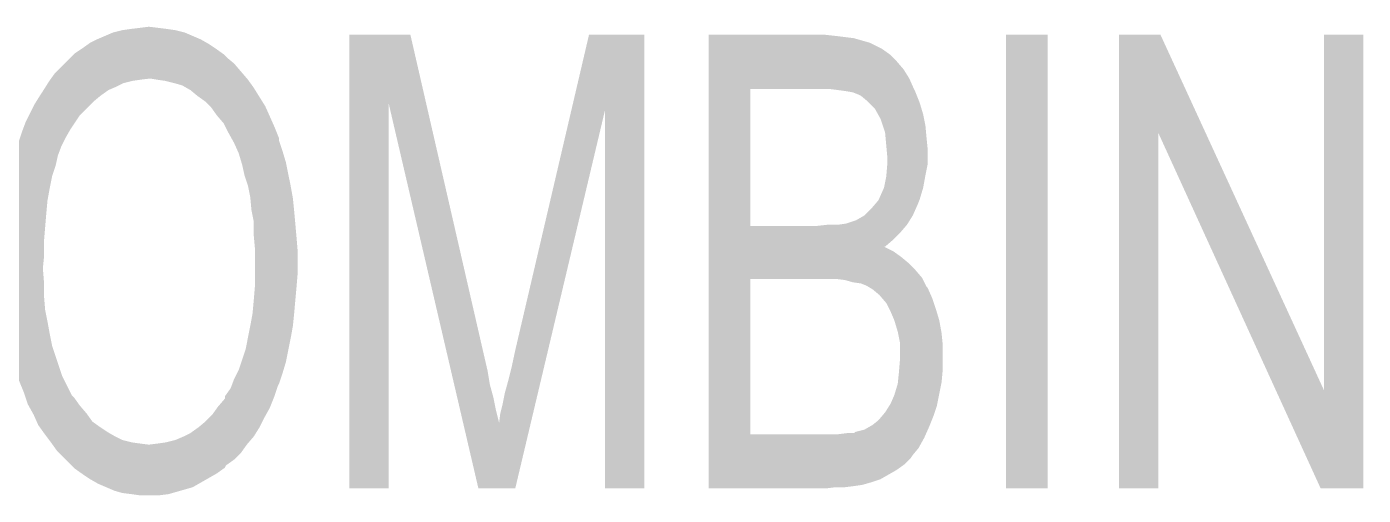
# Model space of a CAD drawing. Header units: millimetres. Extents: x -35.3 to 0.3, y 0.4 to 20.6.
# Drawn here: x -3.1 to -2.134, y 9.236 to 9.575 of the extents above; entities that cross this region are included whole.
import ezdxf

# ---------------------------------------------------------------- set-up
doc = ezdxf.new("R2010")
doc.units = ezdxf.units.MM
doc.layers.add('PDF _Riempimenti solidi', color=7, linetype='Continuous')

msp = doc.modelspace()

# ---------------------------------------------------------------- hatches: boundary and pattern name
at = {"layer": 'PDF _Riempimenti solidi', "transparency": 33554559}
for points in [[(-3.01183, 9.57517), (-3.0185, 9.57434), (-3.02517, 9.57351), (-3.031, 9.57267), (-3.03767, 9.57101), (-3.0435, 9.56851), (-3.04933, 9.56601), (-3.05433, 9.56351), (-3.06017, 9.55934), (-3.06517, 9.55601), (-3.07017, 9.55101), (-3.07517, 9.54601), (-3.08017, 9.54101), (-3.011, 9.53767), (-3.006, 9.53684), (-3.00017, 9.53601), (-2.9935, 9.53434), (-2.98767, 9.53267), (-2.98183, 9.52934), (-2.97683, 9.52517), (-2.971, 9.52101), (-2.96683, 9.51684), (-2.96267, 9.51101), (-2.95767, 9.50517), (-2.95433, 9.49851), (-2.95017, 9.49101), (-2.94683, 9.48351), (-2.94433, 9.47517), (-2.94267, 9.46767), (-2.94017, 9.46017), (-2.9385, 9.45184), (-2.93767, 9.44267), (-2.936, 9.43434), (-2.936, 9.42434), (-2.93517, 9.41517), (-2.93517, 9.38684), (-2.936, 9.37684), (-2.93683, 9.36767), (-2.9385, 9.35851), (-2.94183, 9.34184), (-2.94683, 9.32684), (-2.95017, 9.32017), (-2.95267, 9.31351), (-2.95683, 9.30767), (-2.95683, 9.30601), (-2.96183, 9.30017), (-2.966, 9.29434), (-2.971, 9.28934), (-2.976, 9.28517), (-2.98183, 9.28101), (-2.98683, 9.27851), (-2.99267, 9.27601), (-2.99933, 9.27434), (-3.00517, 9.27351), (-3.01183, 9.27267), (-2.941, 9.27267), (-2.936, 9.27851), (-2.93183, 9.28517), (-2.9285, 9.29184), (-2.92433, 9.29934), (-2.921, 9.30767), (-2.9185, 9.31517), (-2.91767, 9.31684), (-2.91517, 9.32434), (-2.91267, 9.33267), (-2.911, 9.34101), (-2.90933, 9.34934), (-2.90767, 9.35851), (-2.90683, 9.36684), (-2.90517, 9.38517), (-2.90433, 9.39517), (-2.90433, 9.41434), (-2.90517, 9.42434), (-2.90683, 9.44267), (-2.90767, 9.45101), (-2.90933, 9.46017), (-2.911, 9.46851), (-2.91267, 9.47684), (-2.91517, 9.48517), (-2.91767, 9.49267), (-2.91767, 9.49434), (-2.921, 9.50267), (-2.92433, 9.51017), (-2.92767, 9.51767), (-2.93183, 9.52434), (-2.936, 9.53101), (-2.94017, 9.53684), (-2.94517, 9.54267), (-2.95017, 9.54851), (-2.95517, 9.55267), (-2.95767, 9.55517), (-2.9635, 9.55934), (-2.9685, 9.56267), (-2.97433, 9.56601), (-2.98017, 9.56851), (-2.986, 9.57101), (-2.99267, 9.57267), (-2.9985, 9.57351), (-3.00517, 9.57434)], [(-2.82267, 9.56934), (-2.86683, 9.56934), (-2.86683, 9.24101), (-2.8385, 9.24101), (-2.8385, 9.52017)], [(-2.82267, 9.56934), (-2.8385, 9.52017), (-2.7735, 9.24101), (-2.7585, 9.28851), (-2.761, 9.29851), (-2.76267, 9.30684), (-2.76517, 9.31601), (-2.76683, 9.32601), (-2.76933, 9.33684)], [(-2.6535, 9.56934), (-2.6935, 9.56934), (-2.74683, 9.34101), (-2.74933, 9.32934), (-2.75183, 9.31934), (-2.75433, 9.31017), (-2.756, 9.30184), (-2.75767, 9.29517), (-2.7585, 9.28851), (-2.7735, 9.24101), (-2.74683, 9.24101), (-2.68183, 9.51517)], [(-2.6535, 9.56934), (-2.68183, 9.51517), (-2.68183, 9.24101), (-2.6535, 9.24101)], [(-2.52267, 9.56934), (-2.60683, 9.56934), (-2.60683, 9.24101), (-2.52183, 9.24101), (-2.51517, 9.24184), (-2.5085, 9.24184), (-2.50183, 9.24267), (-2.496, 9.24351), (-2.49017, 9.24517), (-2.48267, 9.24767), (-2.47683, 9.25101), (-2.471, 9.25434), (-2.46517, 9.25851), (-2.461, 9.26267), (-2.45933, 9.26517), (-2.45517, 9.27017), (-2.451, 9.27767), (-2.57683, 9.28017), (-2.57683, 9.39267), (-2.52517, 9.39267), (-2.45267, 9.39351), (-2.45767, 9.39934), (-2.46267, 9.40434), (-2.46767, 9.40851), (-2.4735, 9.41267), (-2.48017, 9.41601), (-2.47933, 9.41601), (-2.4735, 9.42101), (-2.4685, 9.42601), (-2.57683, 9.43101), (-2.57683, 9.53017), (-2.4585, 9.53017), (-2.46183, 9.53767), (-2.466, 9.54434), (-2.471, 9.55017), (-2.476, 9.55517), (-2.48183, 9.55934), (-2.49017, 9.56351), (-2.496, 9.56517), (-2.50183, 9.56684), (-2.5085, 9.56767), (-2.51517, 9.56851)], [(-2.36183, 9.24101), (-2.36183, 9.56934), (-2.39183, 9.56934), (-2.39183, 9.24101)], [(-2.28017, 9.56934), (-2.31017, 9.56934), (-2.31017, 9.24101), (-2.28183, 9.24101), (-2.28183, 9.49851)], [(-2.28017, 9.56934), (-2.28183, 9.49851), (-2.16433, 9.24101), (-2.16183, 9.31184)], [(-2.1335, 9.56934), (-2.16183, 9.56934), (-2.16183, 9.31184), (-2.16433, 9.24101), (-2.1335, 9.24101)], [(-3.08017, 9.54101), (-3.08433, 9.53517), (-3.0885, 9.52851), (-3.09017, 9.52601), (-3.09433, 9.51934), (-3.09767, 9.51267), (-3.101, 9.50601), (-3.1035, 9.49934), (-3.106, 9.49184), (-3.1085, 9.48351), (-3.111, 9.47601), (-3.11267, 9.46767), (-3.11433, 9.45851), (-3.11517, 9.45017), (-3.11683, 9.44101), (-3.1185, 9.42101), (-3.1185, 9.38851), (-3.11767, 9.38017), (-3.116, 9.36184), (-3.11433, 9.35351), (-3.11267, 9.34434), (-3.111, 9.33601), (-3.106, 9.31934), (-3.10517, 9.31767), (-3.10183, 9.30934), (-3.09933, 9.30184), (-3.09517, 9.29434), (-3.09183, 9.28684), (-3.08767, 9.28101), (-3.08267, 9.27434), (-3.0785, 9.26851), (-3.0735, 9.26351), (-3.0685, 9.25851), (-3.06517, 9.25517), (-3.05933, 9.25101), (-3.05433, 9.24767), (-3.0485, 9.24434), (-3.04267, 9.24184), (-3.03683, 9.23934), (-3.031, 9.23767), (-3.02433, 9.23684), (-3.0185, 9.23601), (-3.00433, 9.23601), (-2.99767, 9.23684), (-2.99183, 9.23851), (-2.986, 9.24017), (-2.98017, 9.24184), (-2.97433, 9.24517), (-2.9685, 9.24851), (-2.96267, 9.25184), (-2.95683, 9.25601), (-2.956, 9.25767), (-2.95017, 9.26184), (-2.94517, 9.26684), (-2.941, 9.27267), (-3.01183, 9.27267), (-3.0185, 9.27351), (-3.02433, 9.27434), (-3.031, 9.27601), (-3.036, 9.27851), (-3.04183, 9.28184), (-3.04683, 9.28517), (-3.05267, 9.28934), (-3.05683, 9.29517), (-3.06183, 9.30101), (-3.066, 9.30684), (-3.06767, 9.30851), (-3.071, 9.31517), (-3.07433, 9.32184), (-3.07933, 9.33684), (-3.08183, 9.34434), (-3.0835, 9.35267), (-3.08517, 9.36184), (-3.08683, 9.37017), (-3.08767, 9.38017), (-3.08767, 9.39017), (-3.0885, 9.40017), (-3.08767, 9.40851), (-3.08767, 9.42017), (-3.086, 9.44017), (-3.08517, 9.44934), (-3.0835, 9.45851), (-3.08183, 9.46684), (-3.07933, 9.47434), (-3.07767, 9.48184), (-3.07517, 9.48851), (-3.07183, 9.49517), (-3.0685, 9.50101), (-3.06517, 9.50601), (-3.06183, 9.51101), (-3.05683, 9.51601), (-3.05183, 9.52101), (-3.04683, 9.52517), (-3.041, 9.52934), (-3.03517, 9.53184), (-3.03017, 9.53434), (-3.0235, 9.53601), (-3.01767, 9.53684), (-3.011, 9.53767)], [(-2.4585, 9.53017), (-2.53267, 9.53017), (-2.52017, 9.53017), (-2.5135, 9.52934), (-2.50767, 9.52851), (-2.50267, 9.52767), (-2.4985, 9.52601), (-2.49683, 9.52517), (-2.49183, 9.52101), (-2.48683, 9.51601), (-2.48267, 9.50851), (-2.48183, 9.50601), (-2.47933, 9.49851), (-2.4785, 9.48934), (-2.47767, 9.48017), (-2.47767, 9.47684), (-2.4785, 9.46684), (-2.48017, 9.45851), (-2.4835, 9.45101), (-2.48433, 9.44934), (-2.48933, 9.44351), (-2.49433, 9.43851), (-2.50017, 9.43517), (-2.50767, 9.43267), (-2.5135, 9.43184), (-2.521, 9.43184), (-2.5285, 9.43101), (-2.57683, 9.43101), (-2.4685, 9.42601), (-2.4635, 9.43184), (-2.45933, 9.43851), (-2.456, 9.44601), (-2.45433, 9.45017), (-2.45183, 9.45851), (-2.45017, 9.46767), (-2.4485, 9.47601), (-2.4485, 9.48601), (-2.44933, 9.49434), (-2.45017, 9.50351), (-2.45183, 9.51184), (-2.45433, 9.52017), (-2.45767, 9.52851)], [(-2.45267, 9.39351), (-2.52517, 9.39267), (-2.51517, 9.39267), (-2.5085, 9.39184), (-2.50267, 9.39017), (-2.49683, 9.38934), (-2.49267, 9.38767), (-2.4885, 9.38517), (-2.4835, 9.38101), (-2.4785, 9.37517), (-2.47517, 9.36851), (-2.47267, 9.36267), (-2.47017, 9.35434), (-2.4685, 9.34601), (-2.4685, 9.33517), (-2.46933, 9.32517), (-2.47017, 9.31684), (-2.47267, 9.30851), (-2.47517, 9.30267), (-2.47933, 9.29601), (-2.48433, 9.29017), (-2.4885, 9.28684), (-2.49433, 9.28351), (-2.501, 9.28184), (-2.50183, 9.28101), (-2.50683, 9.28101), (-2.5135, 9.28017), (-2.57683, 9.28017), (-2.451, 9.27767), (-2.44767, 9.28517), (-2.44433, 9.29351), (-2.44183, 9.30101), (-2.4385, 9.31767), (-2.43767, 9.32684), (-2.43767, 9.34517), (-2.4385, 9.35351), (-2.44017, 9.36267), (-2.44267, 9.37101), (-2.44517, 9.37851), (-2.4485, 9.38601), (-2.44933, 9.38684)]]:
    msp.add_hatch(color=256, dxfattribs=at).paths.add_polyline_path(points)

doc.saveas('drawing.dxf')
